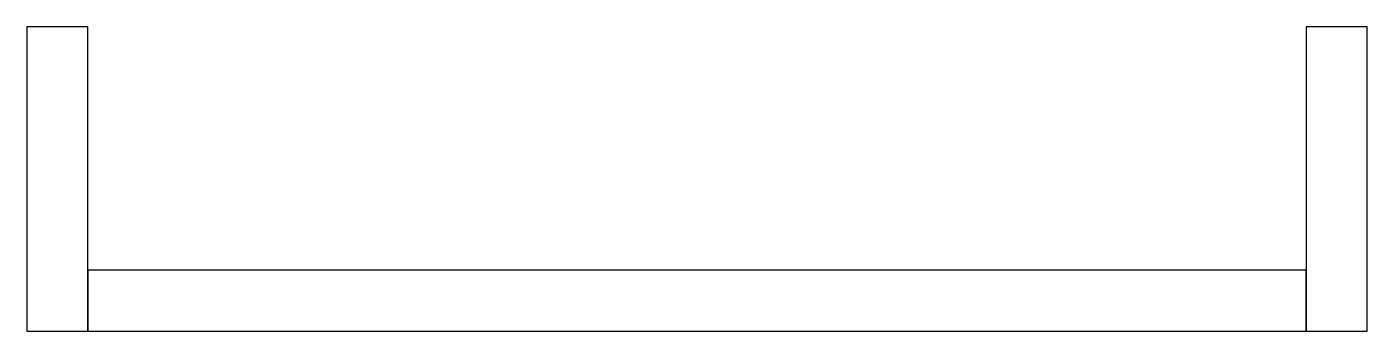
# Model space of a CAD drawing. Header units: metres. Extents: x 20 to 680, y 20 to 170.
import ezdxf

# ---------------------------------------------------------------- set-up
doc = ezdxf.new("R2010")
doc.units = ezdxf.units.M

msp = doc.modelspace()

# ---------------------------------------------------------------- linework, layer by layer
at = {"layer": 'PARAMETRIX'}
for p, q in [((50, 170), (20, 170)), ((20, 170), (20, 20)), ((50, 20), (50, 170)), ((680, 170), (650, 170)), ((650, 170), (650, 20)), ((680, 20), (680, 170)), ((650, 50), (50, 50)), ((50, 50), (50, 20)), ((650, 20), (650, 50)), ((20, 20), (50, 20)), ((50, 20), (650, 20)), ((650, 20), (680, 20))]:
    msp.add_line(p, q, dxfattribs=at)

doc.saveas('drawing.dxf')
